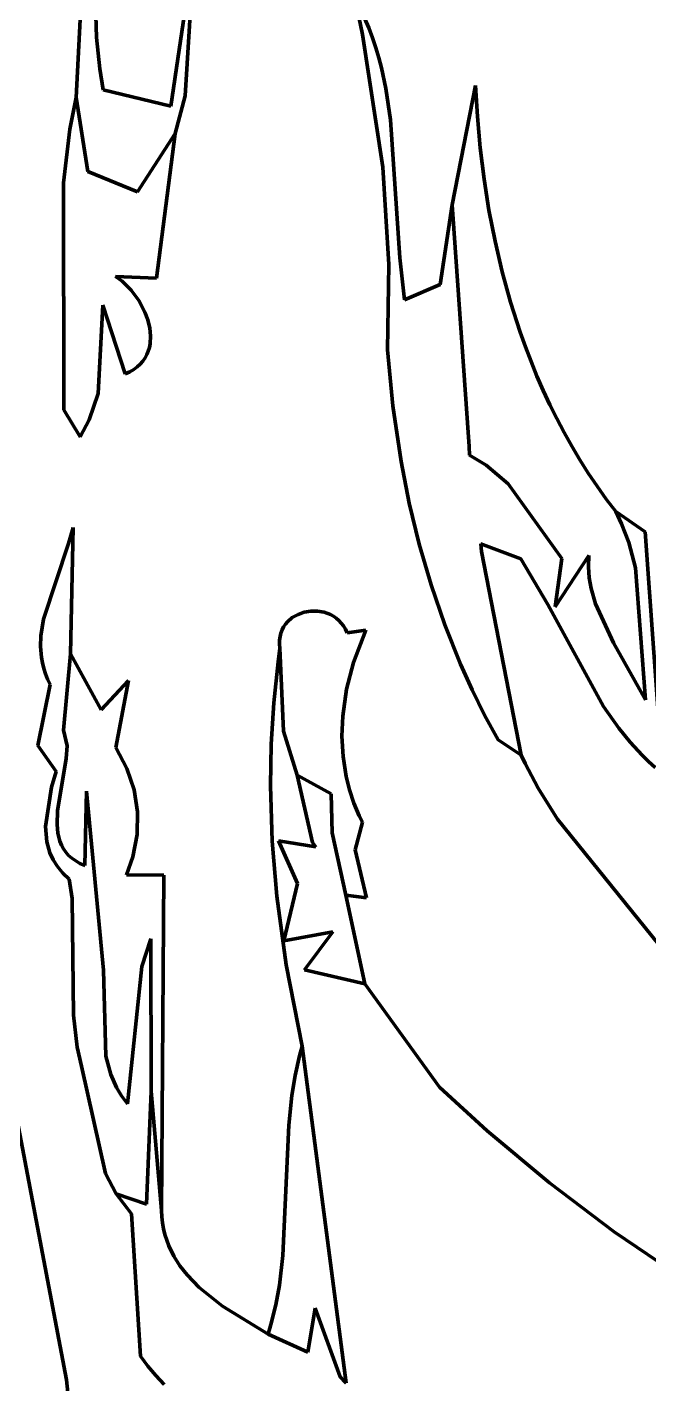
# Model space of a CAD drawing. Header units: millimetres. Extents: x 0 to 8.3, y 0 to 12.4.
# Drawn here: x 2.119 to 2.684, y 2.322 to 3.556 of the extents above; entities that cross this region are included whole.
import ezdxf

# ---------------------------------------------------------------- set-up
doc = ezdxf.new("R2010")
doc.units = ezdxf.units.MM
for name, color, linetype, lineweight in [('color#131313ff', 7, 'CONTINUOUS', 100), ('color#7c7c7cff', 7, 'CONTINUOUS', 100), ('color#c5c5c5ff', 7, 'CONTINUOUS', 100), ('color#ffffffff', 7, 'CONTINUOUS', 100)]:
    doc.layers.add(name, color=color, linetype=linetype, lineweight=lineweight)

msp = doc.modelspace()

# ---------------------------------------------------------------- linework, layer by layer
at = {"layer": 'color#131313ff'}
for p, q in [((2.2706, 3.6284), (2.2495, 3.484)), ((2.1818, 3.5465), (2.1802, 3.5943)), ((2.4293, 3.5552), (2.4255, 3.5641)), ((2.4327, 3.5462), (2.4293, 3.5552)), ((2.1849, 3.5179), (2.1818, 3.5465)), ((2.4358, 3.5371), (2.4327, 3.5462)), ((2.4385, 3.528), (2.4358, 3.5371)), ((2.188, 3.4989), (2.1849, 3.5179)), ((2.4409, 3.5187), (2.4385, 3.528)), ((2.4449, 3.5001), (2.4409, 3.5187)), ((2.2495, 3.484), (2.188, 3.4989)), ((2.4492, 3.4716), (2.4449, 3.5001)), ((2.5264, 3.5028), (2.505, 3.3943)), ((2.5281, 3.4744), (2.5264, 3.5028)), ((2.4575, 3.346), (2.4492, 3.4716)), ((2.5306, 3.4459), (2.5281, 3.4744)), ((2.5342, 3.4175), (2.5306, 3.4459)), ((2.5386, 3.3892), (2.5342, 3.4175)), ((2.505, 3.3943), (2.4943, 3.3216)), ((2.5441, 3.361), (2.5386, 3.3892)), ((2.5506, 3.3332), (2.5441, 3.361)), ((2.4617, 3.3078), (2.4575, 3.346)), ((2.5582, 3.3056), (2.5506, 3.3332)), ((2.4943, 3.3216), (2.4617, 3.3078)), ((2.5669, 3.2784), (2.5582, 3.3056)), ((2.5717, 3.2649), (2.5669, 3.2784)), ((2.5768, 3.2516), (2.5717, 3.2649)), ((2.5822, 3.2384), (2.5768, 3.2516)), ((2.5879, 3.2254), (2.5822, 3.2384)), ((2.594, 3.2124), (2.5879, 3.2254)), ((2.6003, 3.1997), (2.594, 3.2124)), ((2.607, 3.187), (2.6003, 3.1997)), ((2.6139, 3.1746), (2.607, 3.187)), ((2.6213, 3.1623), (2.6139, 3.1746)), ((2.6289, 3.1502), (2.6213, 3.1623)), ((2.6369, 3.1383), (2.6289, 3.1502)), ((2.6452, 3.1266), (2.6369, 3.1383)), ((2.6539, 3.1151), (2.6452, 3.1266)), ((2.6807, 3.0967), (2.6539, 3.1151)), ((2.5319, 3.079), (2.5311, 3.0857)), ((2.5311, 3.0857), (2.5674, 3.0723)), ((2.6962, 2.8773), (2.6807, 3.0967)), ((2.568, 2.8936), (2.5319, 3.079)), ((2.5674, 3.0723), (2.5921, 3.0306)), ((2.5921, 3.0306), (2.6428, 2.9379)), ((2.3469, 2.9785), (2.3486, 2.991)), ((2.3486, 2.991), (2.3519, 2.9154)), ((2.3429, 2.9411), (2.3469, 2.9785)), ((2.3406, 2.9035), (2.3429, 2.9411)), ((2.6428, 2.9379), (2.6567, 2.9181)), ((2.3519, 2.9154), (2.3643, 2.8754)), ((2.6567, 2.9181), (2.6668, 2.9055)), ((2.34, 2.8658), (2.3406, 2.9035)), ((2.6668, 2.9055), (2.6778, 2.8937)), ((2.5716, 2.8859), (2.568, 2.8936)), ((2.6778, 2.8937), (2.6836, 2.888)), ((2.6836, 2.888), (2.6898, 2.8825)), ((2.3643, 2.8754), (2.3782, 2.8142)), ((2.5833, 2.8637), (2.5716, 2.8859)), ((2.3416, 2.8155), (2.34, 2.8658)), ((2.601, 2.8353), (2.5833, 2.8637)), ((2.7117, 2.6982), (2.601, 2.8353)), ((2.3458, 2.7653), (2.3416, 2.8155)), ((2.3812, 2.8102), (2.3472, 2.8157)), ((2.3472, 2.8157), (2.3644, 2.7768)), ((2.3782, 2.8142), (2.3812, 2.8102)), ((2.3644, 2.7768), (2.3522, 2.7248)), ((2.0689, 2.7757), (2.1544, 2.3255)), ((2.3542, 2.7029), (2.3458, 2.7653)), ((2.3522, 2.7248), (2.3965, 2.7328)), ((2.3965, 2.7328), (2.3709, 2.6983)), ((2.3687, 2.6289), (2.3542, 2.7029)), ((2.3709, 2.6983), (2.4258, 2.6855)), ((2.4258, 2.6855), (2.4935, 2.5918)), ((2.4087, 2.3225), (2.3687, 2.6289)), ((2.4935, 2.5918), (2.5369, 2.5518)), ((2.2274, 2.4851), (2.2315, 2.5879)), ((2.2315, 2.5879), (2.2408, 2.4795)), ((2.5369, 2.5518), (2.5935, 2.5046)), ((2.2137, 2.4764), (2.1996, 2.4945)), ((2.1996, 2.4945), (2.2274, 2.4851)), ((2.5935, 2.5046), (2.6523, 2.4602)), ((2.2217, 2.3469), (2.2137, 2.4764)), ((2.2408, 2.4795), (2.2411, 2.4738)), ((2.2411, 2.4738), (2.2417, 2.4682)), ((2.2417, 2.4682), (2.2427, 2.4627)), ((2.2427, 2.4627), (2.244, 2.4575)), ((2.244, 2.4575), (2.2456, 2.4524)), ((2.6523, 2.4602), (2.7133, 2.4188)), ((2.2456, 2.4524), (2.2475, 2.4474)), ((2.2475, 2.4474), (2.2521, 2.438)), ((2.2521, 2.438), (2.2577, 2.4292)), ((2.2577, 2.4292), (2.2642, 2.4209)), ((2.2642, 2.4209), (2.2752, 2.4094)), ((2.2752, 2.4094), (2.2964, 2.3925)), ((2.2964, 2.3925), (2.3378, 2.3671)), ((2.374, 2.3506), (2.3805, 2.3905)), ((2.3805, 2.3905), (2.4032, 2.3283)), ((2.3378, 2.3671), (2.374, 2.3506)), ((2.2286, 2.338), (2.2217, 2.3469)), ((2.2357, 2.3294), (2.2286, 2.338)), ((2.1544, 2.3255), (2.17, 2.1852)), ((2.2432, 2.3212), (2.2357, 2.3294)), ((2.4032, 2.3283), (2.4087, 2.3225))]:
    msp.add_line(p, q, dxfattribs=at)
at = {"layer": 'color#7c7c7cff'}
for p, q in [((2.1632, 3.4919), (2.1754, 3.7227)), ((2.2495, 3.484), (2.2706, 3.6284)), ((2.2706, 3.6284), (2.2624, 3.4932)), ((2.1802, 3.5943), (2.1818, 3.5465)), ((2.4236, 3.549), (2.4168, 3.5816)), ((2.4255, 3.5641), (2.4293, 3.5552)), ((2.4293, 3.5552), (2.4327, 3.5462)), ((2.1818, 3.5465), (2.1849, 3.5179)), ((2.442, 3.4285), (2.4236, 3.549)), ((2.4327, 3.5462), (2.4358, 3.5371)), ((2.4358, 3.5371), (2.4385, 3.528)), ((2.1849, 3.5179), (2.188, 3.4989)), ((2.4385, 3.528), (2.4409, 3.5187)), ((2.4409, 3.5187), (2.4449, 3.5001)), ((2.188, 3.4989), (2.2495, 3.484)), ((2.2624, 3.4932), (2.2533, 3.4591)), ((2.4449, 3.5001), (2.4492, 3.4716)), ((2.174, 3.4246), (2.1632, 3.4919)), ((2.4492, 3.4716), (2.4575, 3.346)), ((2.2533, 3.4591), (2.2191, 3.406)), ((2.2191, 3.406), (2.174, 3.4246)), ((2.4477, 3.34), (2.442, 3.4285)), ((2.4943, 3.3216), (2.505, 3.3943)), ((2.505, 3.3943), (2.5206, 3.1744)), ((2.4575, 3.346), (2.4617, 3.3078)), ((2.4464, 3.2624), (2.4477, 3.34)), ((2.4617, 3.3078), (2.4943, 3.3216)), ((2.4512, 3.2114), (2.4464, 3.2624)), ((2.4587, 3.1607), (2.4512, 3.2114)), ((2.5206, 3.1744), (2.5208, 3.1666)), ((2.4661, 3.1229), (2.4587, 3.1607)), ((2.5208, 3.1666), (2.5361, 3.1573)), ((2.5361, 3.1573), (2.5561, 3.1403)), ((2.5561, 3.1403), (2.6049, 3.0724)), ((2.4752, 3.0854), (2.4661, 3.1229)), ((2.6592, 3.1041), (2.6539, 3.1151)), ((2.6539, 3.1151), (2.6807, 3.0967)), ((2.1565, 3.0862), (2.1606, 3.1006)), ((2.1606, 3.1006), (2.1581, 2.9857)), ((2.6656, 3.0872), (2.6592, 3.1041)), ((2.1336, 3.0172), (2.1565, 3.0862)), ((2.4859, 3.0484), (2.4752, 3.0854)), ((2.5674, 3.0723), (2.5311, 3.0857)), ((2.5311, 3.0857), (2.5319, 3.079)), ((2.6717, 3.064), (2.6656, 3.0872)), ((2.6807, 3.0967), (2.6962, 2.8773)), ((2.5319, 3.079), (2.568, 2.8936)), ((2.5987, 3.0285), (2.6294, 3.0751)), ((2.6294, 3.0751), (2.6291, 3.0648)), ((2.5921, 3.0306), (2.5674, 3.0723)), ((2.6049, 3.0724), (2.5987, 3.0285)), ((2.6291, 3.0648), (2.6297, 3.0549)), ((2.6808, 2.9438), (2.6717, 3.064)), ((2.4984, 3.0121), (2.4859, 3.0484)), ((2.6297, 3.0549), (2.6314, 3.0452)), ((2.6314, 3.0452), (2.6353, 3.0312)), ((2.6428, 2.9379), (2.5921, 3.0306)), ((2.6353, 3.0312), (2.6519, 2.9957)), ((2.1313, 3.0023), (2.1336, 3.0172)), ((2.5127, 2.9764), (2.4984, 3.0121)), ((2.131, 2.9924), (2.1313, 3.0023)), ((2.1318, 2.9825), (2.131, 2.9924)), ((2.6519, 2.9957), (2.6808, 2.9438)), ((2.1326, 2.9775), (2.1318, 2.9825)), ((2.1338, 2.9726), (2.1326, 2.9775)), ((2.1581, 2.9857), (2.1518, 2.9165)), ((2.5233, 2.953), (2.5127, 2.9764)), ((2.1354, 2.9677), (2.1338, 2.9726)), ((2.1373, 2.9628), (2.1354, 2.9677)), ((2.1397, 2.9579), (2.1373, 2.9628)), ((2.1284, 2.9024), (2.1397, 2.9579)), ((2.5346, 2.9301), (2.5233, 2.953)), ((2.6567, 2.9181), (2.6428, 2.9379)), ((2.5469, 2.9075), (2.5346, 2.9301)), ((2.1518, 2.9165), (2.155, 2.902)), ((2.6668, 2.9055), (2.6567, 2.9181)), ((2.1452, 2.8788), (2.1284, 2.9024)), ((2.155, 2.902), (2.1541, 2.8905)), ((2.568, 2.8936), (2.5469, 2.9075)), ((2.6778, 2.8937), (2.6668, 2.9055)), ((2.1541, 2.8905), (2.1463, 2.8431)), ((2.6836, 2.888), (2.6778, 2.8937)), ((2.6898, 2.8825), (2.6836, 2.888)), ((2.1409, 2.8644), (2.1452, 2.8788)), ((2.3643, 2.8754), (2.3951, 2.8585)), ((2.3782, 2.8142), (2.3643, 2.8754)), ((2.1353, 2.8286), (2.1409, 2.8644)), ((2.1712, 2.7932), (2.1726, 2.861)), ((2.1726, 2.861), (2.1882, 2.6982)), ((2.3951, 2.8585), (2.396, 2.8229)), ((2.1463, 2.8431), (2.1459, 2.8306)), ((2.1366, 2.8148), (2.1353, 2.8286)), ((2.1459, 2.8306), (2.1467, 2.8226)), ((2.1395, 2.8049), (2.1366, 2.8148)), ((2.1467, 2.8226), (2.1475, 2.8189)), ((2.1475, 2.8189), (2.1486, 2.8153)), ((2.1486, 2.8153), (2.15, 2.8118)), ((2.3644, 2.7768), (2.3472, 2.8157)), ((2.3472, 2.8157), (2.3812, 2.8102)), ((2.3812, 2.8102), (2.3782, 2.8142)), ((2.396, 2.8229), (2.4085, 2.7663)), ((2.1424, 2.7985), (2.1395, 2.8049)), ((2.15, 2.8118), (2.1518, 2.8085)), ((2.1518, 2.8085), (2.154, 2.8054)), ((2.154, 2.8054), (2.1565, 2.8025)), ((2.1565, 2.8025), (2.1595, 2.7998)), ((2.1463, 2.7923), (2.1424, 2.7985)), ((2.1512, 2.7864), (2.1463, 2.7923)), ((2.1595, 2.7998), (2.1629, 2.7974)), ((2.1629, 2.7974), (2.1668, 2.7952)), ((2.1668, 2.7952), (2.1712, 2.7932)), ((2.1571, 2.7808), (2.1512, 2.7864)), ((2.1597, 2.7633), (2.1571, 2.7808)), ((2.3522, 2.7248), (2.3644, 2.7768)), ((2.4085, 2.7663), (2.4258, 2.6855)), ((2.161, 2.6572), (2.1597, 2.7633)), ((2.3965, 2.7328), (2.3522, 2.7248)), ((2.3709, 2.6983), (2.3965, 2.7328)), ((2.223, 2.7015), (2.2312, 2.7265)), ((2.2312, 2.7265), (2.2315, 2.5879)), ((2.1882, 2.6982), (2.1904, 2.6197)), ((2.2101, 2.5765), (2.223, 2.7015)), ((2.4258, 2.6855), (2.3709, 2.6983)), ((2.1642, 2.628), (2.161, 2.6572)), ((2.3663, 2.6201), (2.3687, 2.6289)), ((2.3687, 2.6289), (2.4087, 2.3225)), ((2.1682, 2.6106), (2.1642, 2.628)), ((2.1904, 2.6197), (2.1947, 2.6032)), ((2.3623, 2.6022), (2.3663, 2.6201)), ((2.1899, 2.5131), (2.1682, 2.6106)), ((2.1947, 2.6032), (2.1999, 2.5913)), ((2.3594, 2.5842), (2.3623, 2.6022)), ((2.1999, 2.5913), (2.2045, 2.5838)), ((2.2045, 2.5838), (2.2101, 2.5765)), ((2.2315, 2.5879), (2.2274, 2.4851)), ((2.3566, 2.557), (2.3594, 2.5842)), ((2.3513, 2.4385), (2.3566, 2.557)), ((2.1996, 2.4945), (2.1899, 2.5131)), ((2.2274, 2.4851), (2.1996, 2.4945)), ((2.3481, 2.4115), (2.3513, 2.4385)), ((2.3448, 2.3936), (2.3481, 2.4115)), ((2.3404, 2.3759), (2.3448, 2.3936)), ((2.3805, 2.3905), (2.374, 2.3506)), ((2.4032, 2.3283), (2.3805, 2.3905)), ((2.3378, 2.3671), (2.3404, 2.3759)), ((2.374, 2.3506), (2.3378, 2.3671)), ((2.4087, 2.3225), (2.4032, 2.3283))]:
    msp.add_line(p, q, dxfattribs=at)
at = {"layer": 'color#c5c5c5ff'}
for p, q in [((2.1577, 3.4629), (2.1632, 3.4919)), ((2.1632, 3.4919), (2.174, 3.4246)), ((2.1519, 3.4142), (2.1577, 3.4629)), ((2.2191, 3.406), (2.2533, 3.4591)), ((2.2533, 3.4591), (2.2364, 3.3274)), ((2.174, 3.4246), (2.2191, 3.406)), ((2.1522, 3.2078), (2.1519, 3.4142)), ((2.2364, 3.3274), (2.1991, 3.3289)), ((2.1991, 3.3289), (2.205, 3.3246)), ((2.205, 3.3246), (2.2133, 3.3165)), ((2.2133, 3.3165), (2.2203, 3.3071)), ((2.1875, 3.3028), (2.1833, 3.2225)), ((2.208, 3.2406), (2.1875, 3.3028)), ((2.2203, 3.3071), (2.2258, 3.2967)), ((2.2258, 3.2967), (2.2285, 3.2895)), ((2.2285, 3.2895), (2.2303, 3.2821)), ((2.2303, 3.2821), (2.231, 3.2749)), ((2.231, 3.2749), (2.2306, 3.2679)), ((2.2276, 3.258), (2.226, 3.255)), ((2.2289, 3.2612), (2.2276, 3.258)), ((2.2299, 3.2645), (2.2289, 3.2612)), ((2.2306, 3.2679), (2.2299, 3.2645)), ((2.2188, 3.2468), (2.2156, 3.2445)), ((2.2215, 3.2494), (2.2188, 3.2468)), ((2.2239, 3.2521), (2.2215, 3.2494)), ((2.226, 3.255), (2.2239, 3.2521)), ((2.212, 3.2424), (2.208, 3.2406)), ((2.2156, 3.2445), (2.212, 3.2424)), ((2.1833, 3.2225), (2.1751, 3.1985)), ((2.1671, 3.1831), (2.1522, 3.2078)), ((2.1751, 3.1985), (2.1671, 3.1831)), ((2.365, 3.0217), (2.3706, 3.0237)), ((2.3706, 3.0237), (2.3766, 3.0247)), ((2.3766, 3.0247), (2.3826, 3.0247)), ((2.3826, 3.0247), (2.3887, 3.0236)), ((2.3887, 3.0236), (2.3944, 3.0215)), ((2.3519, 3.0102), (2.3535, 3.0127)), ((2.3535, 3.0127), (2.3554, 3.015)), ((2.3554, 3.015), (2.3598, 3.0188)), ((2.3598, 3.0188), (2.365, 3.0217)), ((2.3944, 3.0215), (2.3971, 3.02)), ((2.3971, 3.02), (2.3997, 3.0182)), ((2.3997, 3.0182), (2.4021, 3.0162)), ((2.4021, 3.0162), (2.4043, 3.0138)), ((2.4043, 3.0138), (2.4063, 3.0112)), ((2.4063, 3.0112), (2.4081, 3.0082)), ((2.3483, 2.9982), (2.3487, 3.0015)), ((2.3487, 3.0015), (2.3494, 3.0046)), ((2.3494, 3.0046), (2.3505, 3.0075)), ((2.3505, 3.0075), (2.3519, 3.0102)), ((2.4081, 3.0082), (2.4096, 3.005)), ((2.4096, 3.005), (2.4265, 3.0074)), ((2.4265, 3.0074), (2.4154, 2.978)), ((2.3483, 2.9947), (2.3483, 2.9982)), ((2.3486, 2.991), (2.3483, 2.9947)), ((2.3519, 2.9154), (2.3486, 2.991)), ((2.1518, 2.9165), (2.1581, 2.9857)), ((2.1581, 2.9857), (2.1861, 2.935)), ((2.4154, 2.978), (2.4092, 2.9538)), ((2.1861, 2.935), (2.2108, 2.9614)), ((2.2108, 2.9614), (2.1993, 2.9005)), ((2.4092, 2.9538), (2.4056, 2.9292)), ((2.4056, 2.9292), (2.4049, 2.9108)), ((2.155, 2.902), (2.1518, 2.9165)), ((2.3643, 2.8754), (2.3519, 2.9154)), ((2.1541, 2.8905), (2.155, 2.902)), ((2.1993, 2.9005), (2.2094, 2.8816)), ((2.4049, 2.9108), (2.4059, 2.8923)), ((2.1463, 2.8431), (2.1541, 2.8905)), ((2.4059, 2.8923), (2.4087, 2.8741)), ((2.2094, 2.8816), (2.216, 2.862)), ((2.3951, 2.8585), (2.3643, 2.8754)), ((2.4087, 2.8741), (2.4118, 2.862)), ((2.1726, 2.861), (2.1712, 2.7932)), ((2.1882, 2.6982), (2.1726, 2.861)), ((2.216, 2.862), (2.2191, 2.842)), ((2.396, 2.8229), (2.3951, 2.8585)), ((2.4118, 2.862), (2.4157, 2.8501)), ((2.1459, 2.8306), (2.1463, 2.8431)), ((2.2191, 2.842), (2.2187, 2.8216)), ((2.4157, 2.8501), (2.4207, 2.8384)), ((2.4207, 2.8384), (2.4235, 2.8326)), ((2.1467, 2.8226), (2.1459, 2.8306)), ((2.4235, 2.8326), (2.4168, 2.8075)), ((2.1475, 2.8189), (2.1467, 2.8226)), ((2.1486, 2.8153), (2.1475, 2.8189)), ((2.15, 2.8118), (2.1486, 2.8153)), ((2.2187, 2.8216), (2.2147, 2.8012)), ((2.4085, 2.7663), (2.396, 2.8229)), ((2.1518, 2.8085), (2.15, 2.8118)), ((2.154, 2.8054), (2.1518, 2.8085)), ((2.1565, 2.8025), (2.154, 2.8054)), ((2.1595, 2.7998), (2.1565, 2.8025)), ((2.4168, 2.8075), (2.4274, 2.764)), ((2.1629, 2.7974), (2.1595, 2.7998)), ((2.1668, 2.7952), (2.1629, 2.7974)), ((2.1712, 2.7932), (2.1668, 2.7952)), ((2.2147, 2.8012), (2.209, 2.7848)), ((2.209, 2.7848), (2.2431, 2.7845)), ((2.2431, 2.7845), (2.2408, 2.4795)), ((2.4274, 2.764), (2.4085, 2.7663)), ((2.2312, 2.7265), (2.223, 2.7015)), ((2.2315, 2.5879), (2.2312, 2.7265)), ((2.1904, 2.6197), (2.1882, 2.6982)), ((2.223, 2.7015), (2.2101, 2.5765)), ((2.1947, 2.6032), (2.1904, 2.6197)), ((2.1999, 2.5913), (2.1947, 2.6032)), ((2.2045, 2.5838), (2.1999, 2.5913)), ((2.2101, 2.5765), (2.2045, 2.5838)), ((2.2408, 2.4795), (2.2315, 2.5879))]:
    msp.add_line(p, q, dxfattribs=at)
at = {"layer": 'color#ffffffff'}
for p, q in [((2.1754, 3.7227), (2.1632, 3.4919)), ((2.2624, 3.4932), (2.2706, 3.6284)), ((2.4168, 3.5816), (2.4236, 3.549)), ((2.4236, 3.549), (2.442, 3.4285)), ((2.2533, 3.4591), (2.2624, 3.4932)), ((2.505, 3.3943), (2.5264, 3.5028)), ((2.5264, 3.5028), (2.5281, 3.4744)), ((2.1632, 3.4919), (2.1577, 3.4629)), ((2.5281, 3.4744), (2.5306, 3.4459)), ((2.1577, 3.4629), (2.1519, 3.4142)), ((2.2364, 3.3274), (2.2533, 3.4591)), ((2.5306, 3.4459), (2.5342, 3.4175)), ((2.442, 3.4285), (2.4477, 3.34)), ((2.1519, 3.4142), (2.1522, 3.2078)), ((2.5342, 3.4175), (2.5386, 3.3892)), ((2.5206, 3.1744), (2.505, 3.3943)), ((2.5386, 3.3892), (2.5441, 3.361)), ((2.5441, 3.361), (2.5506, 3.3332)), ((2.4477, 3.34), (2.4464, 3.2624)), ((2.5506, 3.3332), (2.5582, 3.3056)), ((2.205, 3.3246), (2.1991, 3.3289)), ((2.1991, 3.3289), (2.2364, 3.3274)), ((2.2133, 3.3165), (2.205, 3.3246)), ((2.2203, 3.3071), (2.2133, 3.3165)), ((2.1833, 3.2225), (2.1875, 3.3028)), ((2.1875, 3.3028), (2.208, 3.2406)), ((2.2258, 3.2967), (2.2203, 3.3071)), ((2.2285, 3.2895), (2.2258, 3.2967)), ((2.5582, 3.3056), (2.5669, 3.2784)), ((2.2303, 3.2821), (2.2285, 3.2895)), ((2.231, 3.2749), (2.2303, 3.2821)), ((2.2306, 3.2679), (2.231, 3.2749)), ((2.5669, 3.2784), (2.5717, 3.2649)), ((2.226, 3.255), (2.2276, 3.258)), ((2.2276, 3.258), (2.2289, 3.2612)), ((2.2289, 3.2612), (2.2299, 3.2645)), ((2.2299, 3.2645), (2.2306, 3.2679)), ((2.4464, 3.2624), (2.4512, 3.2114)), ((2.5717, 3.2649), (2.5768, 3.2516)), ((2.2156, 3.2445), (2.2188, 3.2468)), ((2.2188, 3.2468), (2.2215, 3.2494)), ((2.2215, 3.2494), (2.2239, 3.2521)), ((2.2239, 3.2521), (2.226, 3.255)), ((2.5768, 3.2516), (2.5822, 3.2384)), ((2.208, 3.2406), (2.212, 3.2424)), ((2.212, 3.2424), (2.2156, 3.2445)), ((2.5822, 3.2384), (2.5879, 3.2254)), ((2.1751, 3.1985), (2.1833, 3.2225)), ((2.5879, 3.2254), (2.594, 3.2124)), ((2.4512, 3.2114), (2.4587, 3.1607)), ((2.594, 3.2124), (2.6003, 3.1997)), ((2.1522, 3.2078), (2.1671, 3.1831)), ((2.1671, 3.1831), (2.1751, 3.1985)), ((2.6003, 3.1997), (2.607, 3.187)), ((2.607, 3.187), (2.6139, 3.1746)), ((2.5208, 3.1666), (2.5206, 3.1744)), ((2.6139, 3.1746), (2.6213, 3.1623)), ((2.4587, 3.1607), (2.4661, 3.1229)), ((2.5361, 3.1573), (2.5208, 3.1666)), ((2.6213, 3.1623), (2.6289, 3.1502)), ((2.5561, 3.1403), (2.5361, 3.1573)), ((2.6289, 3.1502), (2.6369, 3.1383)), ((2.6049, 3.0724), (2.5561, 3.1403)), ((2.6369, 3.1383), (2.6452, 3.1266)), ((2.4661, 3.1229), (2.4752, 3.0854)), ((2.6452, 3.1266), (2.6539, 3.1151)), ((2.6539, 3.1151), (2.6592, 3.1041)), ((2.1606, 3.1006), (2.1565, 3.0862)), ((2.1581, 2.9857), (2.1606, 3.1006)), ((2.6592, 3.1041), (2.6656, 3.0872)), ((2.1565, 3.0862), (2.1336, 3.0172)), ((2.4752, 3.0854), (2.4859, 3.0484)), ((2.6656, 3.0872), (2.6717, 3.064)), ((2.6294, 3.0751), (2.5987, 3.0285)), ((2.6291, 3.0648), (2.6294, 3.0751)), ((2.5987, 3.0285), (2.6049, 3.0724)), ((2.6297, 3.0549), (2.6291, 3.0648)), ((2.6717, 3.064), (2.6808, 2.9438)), ((2.4859, 3.0484), (2.4984, 3.0121)), ((2.6314, 3.0452), (2.6297, 3.0549)), ((2.6353, 3.0312), (2.6314, 3.0452)), ((2.3706, 3.0237), (2.365, 3.0217)), ((2.3766, 3.0247), (2.3706, 3.0237)), ((2.3826, 3.0247), (2.3766, 3.0247)), ((2.3887, 3.0236), (2.3826, 3.0247)), ((2.3944, 3.0215), (2.3887, 3.0236)), ((2.6519, 2.9957), (2.6353, 3.0312)), ((2.1336, 3.0172), (2.1313, 3.0023)), ((2.3535, 3.0127), (2.3519, 3.0102)), ((2.3554, 3.015), (2.3535, 3.0127)), ((2.3598, 3.0188), (2.3554, 3.015)), ((2.365, 3.0217), (2.3598, 3.0188)), ((2.3971, 3.02), (2.3944, 3.0215)), ((2.3997, 3.0182), (2.3971, 3.02)), ((2.4021, 3.0162), (2.3997, 3.0182)), ((2.4043, 3.0138), (2.4021, 3.0162)), ((2.4063, 3.0112), (2.4043, 3.0138)), ((2.4081, 3.0082), (2.4063, 3.0112)), ((2.4984, 3.0121), (2.5127, 2.9764)), ((2.1313, 3.0023), (2.131, 2.9924)), ((2.3487, 3.0015), (2.3483, 2.9982)), ((2.3494, 3.0046), (2.3487, 3.0015)), ((2.3505, 3.0075), (2.3494, 3.0046)), ((2.3519, 3.0102), (2.3505, 3.0075)), ((2.4096, 3.005), (2.4081, 3.0082)), ((2.4265, 3.0074), (2.4096, 3.005)), ((2.4154, 2.978), (2.4265, 3.0074)), ((2.131, 2.9924), (2.1318, 2.9825)), ((2.3486, 2.991), (2.3469, 2.9785)), ((2.3483, 2.9982), (2.3483, 2.9947)), ((2.3483, 2.9947), (2.3486, 2.991)), ((2.6808, 2.9438), (2.6519, 2.9957)), ((2.1318, 2.9825), (2.1326, 2.9775)), ((2.1326, 2.9775), (2.1338, 2.9726)), ((2.1861, 2.935), (2.1581, 2.9857)), ((2.3469, 2.9785), (2.3429, 2.9411)), ((2.4092, 2.9538), (2.4154, 2.978)), ((2.5127, 2.9764), (2.5233, 2.953)), ((2.1338, 2.9726), (2.1354, 2.9677)), ((2.1354, 2.9677), (2.1373, 2.9628)), ((2.1373, 2.9628), (2.1397, 2.9579)), ((2.1397, 2.9579), (2.1284, 2.9024)), ((2.2108, 2.9614), (2.1861, 2.935)), ((2.1993, 2.9005), (2.2108, 2.9614)), ((2.4056, 2.9292), (2.4092, 2.9538)), ((2.5233, 2.953), (2.5346, 2.9301)), ((2.3429, 2.9411), (2.3406, 2.9035)), ((2.4049, 2.9108), (2.4056, 2.9292)), ((2.5346, 2.9301), (2.5469, 2.9075)), ((2.1284, 2.9024), (2.1452, 2.8788)), ((2.2094, 2.8816), (2.1993, 2.9005)), ((2.3406, 2.9035), (2.34, 2.8658)), ((2.4059, 2.8923), (2.4049, 2.9108)), ((2.5469, 2.9075), (2.568, 2.8936)), ((2.4087, 2.8741), (2.4059, 2.8923)), ((2.568, 2.8936), (2.5716, 2.8859)), ((2.1452, 2.8788), (2.1409, 2.8644)), ((2.216, 2.862), (2.2094, 2.8816)), ((2.5716, 2.8859), (2.5833, 2.8637)), ((2.1409, 2.8644), (2.1353, 2.8286)), ((2.34, 2.8658), (2.3416, 2.8155)), ((2.4118, 2.862), (2.4087, 2.8741)), ((2.5833, 2.8637), (2.601, 2.8353)), ((2.2191, 2.842), (2.216, 2.862)), ((2.4157, 2.8501), (2.4118, 2.862)), ((2.2187, 2.8216), (2.2191, 2.842)), ((2.4207, 2.8384), (2.4157, 2.8501)), ((2.4235, 2.8326), (2.4207, 2.8384)), ((2.1353, 2.8286), (2.1366, 2.8148)), ((2.4168, 2.8075), (2.4235, 2.8326)), ((2.601, 2.8353), (2.7117, 2.6982)), ((2.1366, 2.8148), (2.1395, 2.8049)), ((2.2147, 2.8012), (2.2187, 2.8216)), ((2.3416, 2.8155), (2.3458, 2.7653)), ((2.1395, 2.8049), (2.1424, 2.7985)), ((2.4274, 2.764), (2.4168, 2.8075)), ((2.1424, 2.7985), (2.1463, 2.7923)), ((2.1463, 2.7923), (2.1512, 2.7864)), ((2.209, 2.7848), (2.2147, 2.8012)), ((2.1512, 2.7864), (2.1571, 2.7808)), ((2.1571, 2.7808), (2.1597, 2.7633)), ((2.2431, 2.7845), (2.209, 2.7848)), ((2.2408, 2.4795), (2.2431, 2.7845)), ((2.1544, 2.3255), (2.0689, 2.7757)), ((2.3458, 2.7653), (2.3542, 2.7029)), ((2.4258, 2.6855), (2.4085, 2.7663)), ((2.4085, 2.7663), (2.4274, 2.764)), ((2.1597, 2.7633), (2.161, 2.6572)), ((2.3542, 2.7029), (2.3687, 2.6289)), ((2.4935, 2.5918), (2.4258, 2.6855)), ((2.161, 2.6572), (2.1642, 2.628)), ((2.3687, 2.6289), (2.3663, 2.6201)), ((2.1642, 2.628), (2.1682, 2.6106)), ((2.3663, 2.6201), (2.3623, 2.6022)), ((2.1682, 2.6106), (2.1899, 2.5131)), ((2.3623, 2.6022), (2.3594, 2.5842)), ((2.5369, 2.5518), (2.4935, 2.5918)), ((2.3594, 2.5842), (2.3566, 2.557)), ((2.3566, 2.557), (2.3513, 2.4385)), ((2.5935, 2.5046), (2.5369, 2.5518)), ((2.1899, 2.5131), (2.1996, 2.4945)), ((2.1996, 2.4945), (2.2137, 2.4764)), ((2.6523, 2.4602), (2.5935, 2.5046)), ((2.2137, 2.4764), (2.2217, 2.3469)), ((2.2411, 2.4738), (2.2408, 2.4795)), ((2.2417, 2.4682), (2.2411, 2.4738)), ((2.2427, 2.4627), (2.2417, 2.4682)), ((2.244, 2.4575), (2.2427, 2.4627)), ((2.2456, 2.4524), (2.244, 2.4575)), ((2.7133, 2.4188), (2.6523, 2.4602)), ((2.2475, 2.4474), (2.2456, 2.4524)), ((2.2521, 2.438), (2.2475, 2.4474)), ((2.2577, 2.4292), (2.2521, 2.438)), ((2.3513, 2.4385), (2.3481, 2.4115)), ((2.2642, 2.4209), (2.2577, 2.4292)), ((2.2752, 2.4094), (2.2642, 2.4209)), ((2.2964, 2.3925), (2.2752, 2.4094)), ((2.3481, 2.4115), (2.3448, 2.3936)), ((2.3378, 2.3671), (2.2964, 2.3925)), ((2.3448, 2.3936), (2.3404, 2.3759)), ((2.3404, 2.3759), (2.3378, 2.3671)), ((2.2217, 2.3469), (2.2286, 2.338)), ((2.2286, 2.338), (2.2357, 2.3294)), ((2.17, 2.1852), (2.1544, 2.3255)), ((2.2357, 2.3294), (2.2432, 2.3212))]:
    msp.add_line(p, q, dxfattribs=at)

doc.saveas('drawing.dxf')
